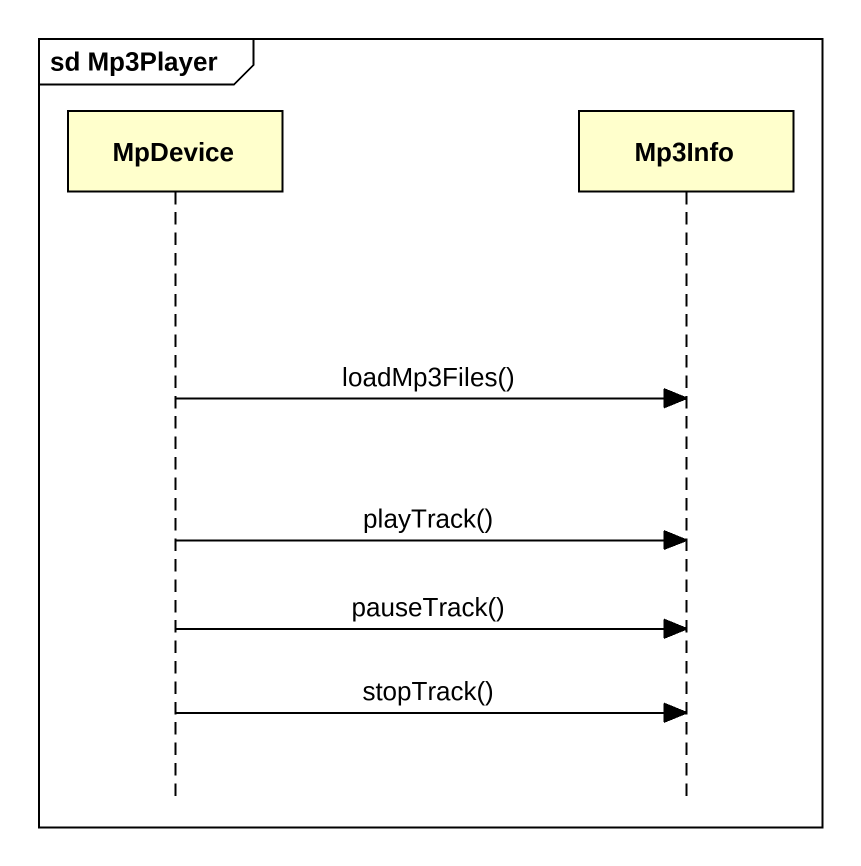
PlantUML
@startuml
mainframe sd Mp3Player
hide footbox
participant MpDevice
participant Mp3Info

MpDevice -> Mp3Info : loadMp3Files()
MpDevice -> Mp3Info : playTrack()
MpDevice -> Mp3Info : pauseTrack()
MpDevice -> Mp3Info : stopTrack()
@enduml
